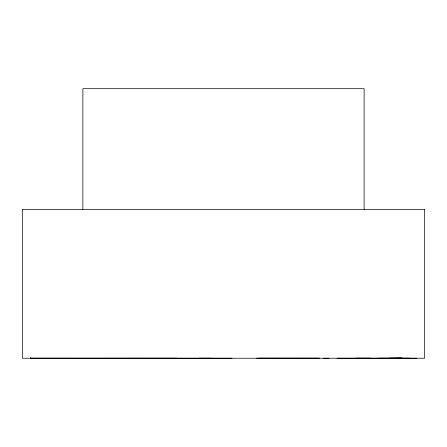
<?xml version="1.0" encoding="UTF-8"?>
<svg xmlns="http://www.w3.org/2000/svg" width="447" height="447" viewBox="0 0 447 447"><rect width="100%" height="100%" fill="white"/><g stroke="black" fill="none" stroke-linecap="round" stroke-linejoin="round"><path stroke-width="0.67" d="M31.066 358.304L30.485 358.237L232.032 358.231M30.782 358.22L30.396 358.237L30.396 357.583M416.861 358.237L355.941 358.181M388.963 358.176L401.892 357.835M30.58 358.237L176.99 358.22M370.166 358.17L337.094 358.226M30.463 358.237L30.888 358.237M198.77 358.231L210.917 358.209M258.712 358.192L318.996 358.187M323.315 358.243L329.042 358.226M409.921 358.181L378.324 358.164M256.645 358.215L319.342 358.243M364.126 209.386L364.126 88.696L82.874 88.696L82.874 209.386M424.65 209.386L22.35 209.386L22.35 358.237L424.65 358.237L424.65 209.386"/></g></svg>
